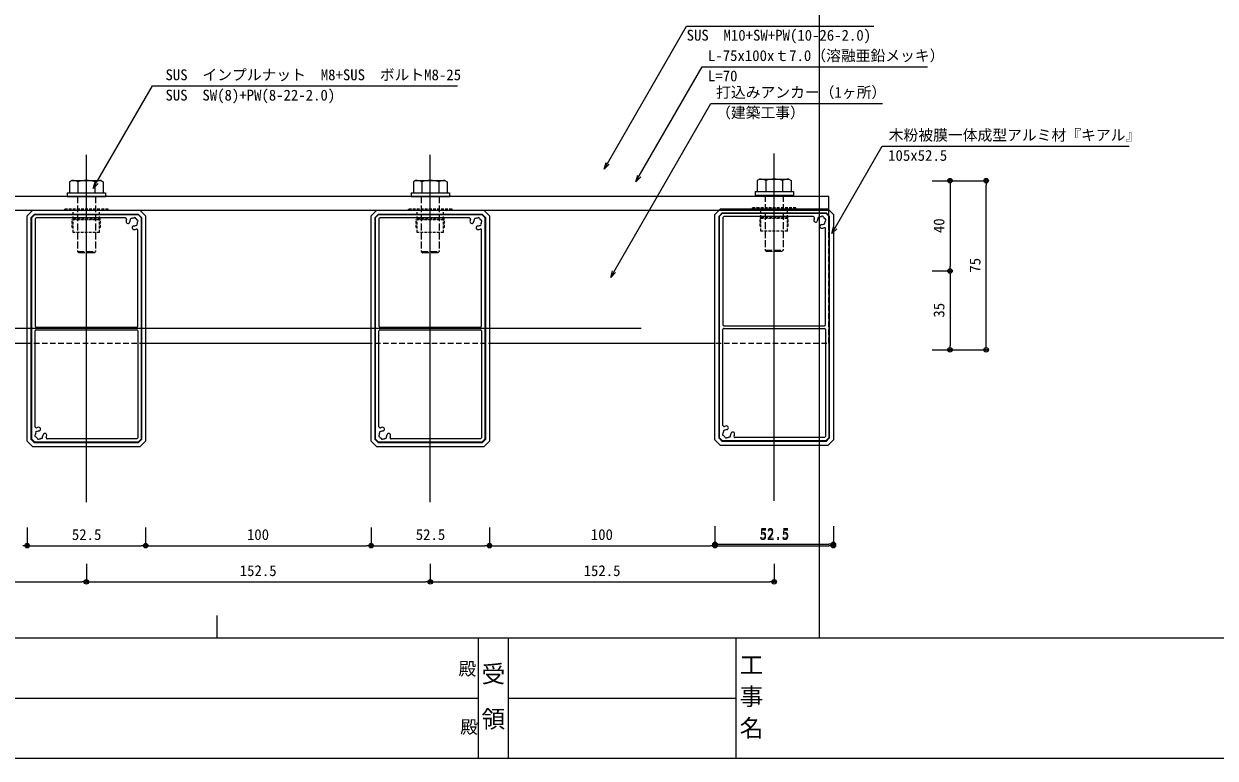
# Model space of a CAD drawing. Units: millimetres on the paper. Extents: x -401 to 401, y -279 to 279.
# Drawn here: x -176.4 to 87.7, y -278.7 to -115.8 of the extents above; entities that cross this region are included whole.
import ezdxf
from ezdxf.enums import TextEntityAlignment as Align

# ---------------------------------------------------------------- set-up
doc = ezdxf.new("R2010")
doc.units = ezdxf.units.MM
for name, pattern in [('DASHED1', [1.8, 1.2, -0.6]), ('DASHED3', [4, 3, -1]), ('LONG_CHAIN', [21, 18, -1, 1, -1])]:
    doc.linetypes.add(name, pattern=pattern)
for name, color, linetype, lineweight in [('0-0_A-C01-補助線(非印刷)', 4, 'Continuous', 9), ('0-1_0-A01-枠A', 4, 'Continuous', 9), ('0-4_0-A08-芯_他', 4, 'Continuous', 9), ('0-5_A-E01-仕上太線', 4, 'DASHED1', 9), ('0-B_A-B03-文字_書込_小', 7, 'Continuous', 9), ('0-C_0', 1, 'Continuous', 9), ('0-E_0-A11-寸法_詳細', 5, 'Continuous', 9), ('1-0_A-C05-見え掛り_細線', 1, 'Continuous', 9), ('1-1_A-D09-金物_鋼材', 4, 'Continuous', 9)]:
    doc.layers.add(name, color=color, linetype=linetype, lineweight=lineweight)
doc.layers.add('0-2_0-A02-枠B', color=6, linetype='Continuous')
doc.styles.add('ＭＳ ゴシック', font='')
doc.styles.get('ＭＳ ゴシック').set_extended_font_data('MS Gothic')

# ---------------------------------------------------------------- blocks, each defined once
blk = doc.blocks.new('_Open30')
at = {"layer": '0-C_0', "color": 7}
blk.add_line((0, 0), (-1, 0), dxfattribs=at)
blk.add_lwpolyline([(-1, 0.2679), (0, 0), (-1, -0.2679)], dxfattribs=at)
blk = doc.blocks.new('_Dot')
at = {"layer": '0-C_0', "color": 7}
blk.add_line((-0.5, 0), (-1, 0), dxfattribs=at)
for radius in [0.5, 0.25]:
    blk.add_circle((0, 0), radius, dxfattribs=at)
blk = doc.blocks.new('HB-1005')
at = {"layer": '0-C_0', "color": 4}
for p, q in [((51.4, 22.75), (8.924, 22.75)), ((51.9, -22.25), (51.9, 22.25)), ((53.1, -22.25), (53.1, 22.25)), ((96.076, -22.75), (53.6, -22.75))]:
    blk.add_line(p, q, dxfattribs=at)
at = {"layer": '0-C_0', "color": 7}
blk.add_lwpolyline([(0, -23.75), (0, 23.75), (2.5, 26.25), (102.5, 26.25), (105, 23.75), (105, -23.75), (102.5, -26.25), (2.5, -26.25)], close=True, dxfattribs=at)
at = {"layer": '0-C_0', "color": 4}
for points in [[(101.754, 24.45), (103.2, 23.004), (103.2, -23.004), (101.754, -24.45), (3.246, -24.45), (1.8, -23.004), (1.8, 23.004), (3.246, 24.45)], [(2, 22.922), (3.328, 24.25), (101.672, 24.25), (103, 22.922), (103, -22.922), (101.672, -24.25), (3.328, -24.25), (2, -22.922)]]:
    blk.add_lwpolyline(points, close=True, dxfattribs=at)
for points in [[(53.6, 22.75), (101.05, 22.75), (101.5, 22.3), (101.5, -17.326)], [(3.5, 17.326), (3.5, -22.3), (3.95, -22.75), (51.4, -22.75)]]:
    blk.add_lwpolyline(points, dxfattribs=at)
for centre, radius, start, end in [((3.851, 21.338), 0.5, 165, 232.97569), ((3.851, 21.338), 0.5, 97.02431, 165), ((5.3, 20.95), 1.75, 120.35889, 149.64111), ((4.912, 22.399), 0.5, 105, 172.97569), ((4.912, 22.399), 0.5, 37.02431, 105), ((5.3, 20.95), 1.75, 60.35889, 89.64111), ((6.361, 22.011), 0.5, 45, 112.97569), ((6.361, 22.011), 0.5, 337.02431, 45), ((5.3, 20.95), 1.75, 3.28389, 29.64111), ((7.846, 21.096), 0.8, 273.28389, 3.28389), ((8.924, 22.25), 0.5, 144.86726, 199.73451), ((5.3, 20.95), 3.35, 3.28389, 19.73451), ((8.924, 22.25), 0.5, 90, 144.86726), ((51.4, 22.25), 0.5, 0, 90), ((53.6, 22.25), 0.5, 90, 180), ((4, 17.326), 0.5, 125.13274, 180), ((5.3, 20.95), 1.75, 180.35889, 209.64111), ((4, 17.326), 0.5, 70.26549, 125.13274), ((4.239, 19.889), 0.5, 157.02431, 225), ((4.239, 19.889), 0.5, 225, 292.97569), ((5.3, 20.95), 3.35, 250.26549, 266.71611), ((5.3, 20.95), 1.75, 240.35889, 266.71611), ((5.154, 18.404), 0.8, 266.71611, 356.71611), ((5.154, 18.404), 0.8, 356.71611, 86.71611), ((7.846, 21.096), 0.8, 183.28389, 273.28389), ((97.154, -21.096), 0.8, 93.28389, 183.28389), ((97.154, -21.096), 0.8, 3.28389, 93.28389), ((99.7, -20.95), 1.75, 183.28389, 209.64111), ((99.846, -18.404), 0.8, 176.71611, 266.71611), ((99.846, -18.404), 0.8, 86.71611, 176.71611), ((99.7, -20.95), 1.75, 60.35889, 86.71611), ((99.7, -20.95), 3.35, 70.26549, 86.71611), ((100.761, -19.889), 0.5, 45, 112.97569), ((101, -17.326), 0.5, 250.26549, 305.13274), ((100.761, -19.889), 0.5, 337.02431, 45), ((99.7, -20.95), 1.75, 0.35889, 29.64111), ((101, -17.326), 0.5, 305.13274, 0), ((101.149, -21.338), 0.5, 345, 52.97569), ((51.4, -22.25), 0.5, 270, 0), ((53.6, -22.25), 0.5, 180, 270), ((96.076, -22.25), 0.5, 270, 324.86726), ((99.7, -20.95), 3.35, 183.28389, 199.73451), ((96.076, -22.25), 0.5, 324.86726, 19.73451), ((98.639, -22.011), 0.5, 157.02431, 225), ((98.639, -22.011), 0.5, 225, 292.97569), ((99.7, -20.95), 1.75, 240.35889, 269.64111), ((100.088, -22.399), 0.5, 217.02431, 285), ((100.088, -22.399), 0.5, 285, 352.97569), ((99.7, -20.95), 1.75, 300.35889, 329.64111), ((101.149, -21.338), 0.5, 277.02431, 345)]:
    blk.add_arc(centre, radius, start, end, dxfattribs=at)
blk = doc.blocks.new('インプルナットM8＋ボルト')
at = {"layer": '0-C_0', "linetype": 'LONG_CHAIN'}
blk.add_line((0, -32.522), (0, 12.1), dxfattribs=at)
at = {"layer": '0-C_0', "color": 7, "linetype": 'DASHED3'}
for p, q in [((-4, 0), (-4, -24.323)), ((4, 0), (4, -24.323)), ((-4, -24.323), (-3.323, -25)), ((-4, -24.323), (4, -24.323)), ((3.323, -25), (-3.323, -25)), ((3.323, -25), (4, -24.323))]:
    blk.add_line(p, q, dxfattribs=at)
at = {"layer": '1-1_A-D09-金物_鋼材', "color": 3}
for p, q in [((-6.495, 7.1), (-7.5, 6.52)), ((-7.5, 6.52), (-7.5, 1.6)), ((-6.495, 7.1), (6.495, 7.1)), ((-3.75, 6.52), (-3.75, 1.6)), ((3.75, 6.52), (3.75, 1.6)), ((6.495, 7.1), (7.5, 6.52)), ((7.5, 6.52), (7.5, 1.6)), ((-8.5, 1.6), (8.5, 1.6)), ((-8.5, 1.6), (-8.5, 0)), ((-8.5, 0), (8.5, 0)), ((8.5, 1.6), (8.5, 0))]:
    blk.add_line(p, q, dxfattribs=at)
at = {"layer": '1-1_A-D09-金物_鋼材', "linetype": 'DASHED1'}
for p, q in [((-9.625, -6), (-9.625, -5.625)), ((9.625, -5.625), (-9.625, -5.625)), ((9.625, -6), (-9.625, -6)), ((-6.25, -13.75), (-6.25, -10)), ((-5.875, -10), (-5.875, -6)), ((-5.875, -16), (-5.875, -10.375)), ((5.875, -10.375), (-5.875, -10.375)), ((5.875, -10), (5.875, -6)), ((5.875, -16), (5.875, -10.375)), ((9.625, -6), (9.625, -5.625)), ((-5.875, -13.75), (-6.25, -13.75)), ((6.25, -13.75), (5.875, -13.75)), ((5.875, -16), (-5.875, -16))]:
    blk.add_line(p, q, dxfattribs=at)
blk.add_lwpolyline([(6.25, -13.75), (6.25, -10), (-6.25, -10)], dxfattribs=at)
at = {"layer": '1-1_A-D09-金物_鋼材', "color": 3}
for centre, radius, start, end in [((-6.495, 0.315), 6.785, 66.13559, 90), ((0, -5.311), 12.411, 72.41246, 107.58754), ((6.495, 0.315), 6.785, 90, 113.86441)]:
    blk.add_arc(centre, radius, start, end, dxfattribs=at)
blk = doc.blocks.new('G$C0C4ABAAB')
at = {"layer": '0-4_0-A08-芯_他'}
blk.add_line((0, -129.554), (0, 24.554), dxfattribs=at)
at = {"layer": '0-5_A-E01-仕上太線', "rotation": 270}
blk.add_blockref('HB-1005', (0, 0), dxfattribs=at)
at = {"layer": '1-1_A-D09-金物_鋼材'}
blk.add_blockref('インプルナットM8＋ボルト', (0, 6), dxfattribs=at)

msp = doc.modelspace()

# ---------------------------------------------------------------- linework, layer by layer
at = {"layer": '0-0_A-C01-補助線(非印刷)'}
for p, q in [((0, -252), (0, 278.667)), ((-133.556, -252), (-133.556, -247)), ((0, -252), (0, -247))]:
    msp.add_line(p, q, dxfattribs=at)
at = {"layer": '0-1_0-A01-枠A'}
for p, q in [((-400.667, -252), (345.987, -252)), ((-75.672, -252), (-75.672, -278.667)), ((-69.005, -252), (-69.005, -278.667)), ((-18.529, -252), (-18.529, -278.667)), ((-241.361, -265.333), (-75.672, -265.333)), ((-69.005, -265.333), (-18.529, -265.333)), ((-400.667, -278.667), (345.987, -278.667))]:
    msp.add_line(p, q, dxfattribs=at)
at = {"layer": '0-4_0-A08-芯_他'}
msp.add_line((-39.512, -183.382), (-358.532, -183.382), dxfattribs=at)
at = {"layer": '0-5_A-E01-仕上太線'}
msp.add_line((-327.178, -157.132), (2.072, -157.132), dxfattribs=at)
msp.add_lwpolyline([(-327.178, -186.632), (2.072, -186.632), (2.072, -154.132), (-327.178, -154.132)], close=True, dxfattribs=at)
at = {"layer": '0-B_A-B03-文字_書込_小'}
for points in [[(-46.995, -146.792), (-29.462, -116.331), (12.057, -116.331)], [(-39.974, -149.569), (-26.033, -125.348), (23.923, -125.348)], [(-160.278, -151.057), (-147.932, -129.608), (-80.289, -129.608)], [(-45.553, -170.789), (-24.081, -133.485), (13.982, -133.485)], [(3.48, -161.06), (13.888, -142.977), (68.657, -142.977)]]:
    msp.add_lwpolyline(points, dxfattribs=at)
at = {"layer": '0-E_0-A11-寸法_詳細'}
for p, q in [((24.944, -150.632), (28.944, -150.632)), ((24.944, -150.632), (36.944, -150.632)), ((28.944, -151.632), (28.944, -169.632)), ((36.944, -187.132), (36.944, -151.632)), ((24.944, -170.632), (28.944, -170.632)), ((24.944, -170.632), (28.944, -170.632)), ((28.944, -171.632), (28.944, -187.132)), ((24.944, -188.132), (28.944, -188.132)), ((24.944, -188.132), (36.944, -188.132)), ((-175.678, -227.548), (-175.678, -231.548)), ((-175.678, -227.548), (-175.678, -231.548)), ((-175.678, -227.548), (-175.678, -231.548)), ((-149.428, -227.548), (-149.428, -231.548)), ((-149.428, -227.548), (-149.428, -231.548)), ((-149.428, -227.548), (-149.428, -231.548)), ((-99.428, -227.548), (-99.428, -231.548)), ((-99.428, -227.548), (-99.428, -231.548)), ((-99.428, -227.548), (-99.428, -231.548)), ((-73.178, -227.548), (-73.178, -231.548)), ((-73.178, -227.548), (-73.178, -231.548)), ((-73.178, -227.548), (-73.178, -231.548)), ((-23.178, -227.252), (-23.178, -231.252)), ((-23.178, -227.548), (-23.178, -231.548)), ((-23.178, -227.548), (-23.178, -231.548)), ((3.072, -227.252), (3.072, -231.252)), ((3.072, -227.548), (3.072, -231.548)), ((-174.678, -231.548), (-150.428, -231.548)), ((-174.678, -231.548), (-150.428, -231.548)), ((-148.428, -231.548), (-100.428, -231.548)), ((-98.428, -231.548), (-74.178, -231.548)), ((-98.428, -231.548), (-74.178, -231.548)), ((-72.178, -231.548), (-24.178, -231.548)), ((-22.178, -231.252), (2.072, -231.252)), ((-22.178, -231.548), (2.072, -231.548)), ((-162.553, -235.548), (-162.553, -239.548)), ((-162.553, -235.548), (-162.553, -239.548)), ((-86.303, -235.548), (-86.303, -239.548)), ((-86.303, -235.548), (-86.303, -239.548)), ((-10.053, -235.548), (-10.053, -239.548)), ((-237.803, -239.548), (-163.553, -239.548)), ((-161.553, -239.548), (-87.303, -239.548)), ((-85.303, -239.548), (-11.053, -239.548))]:
    msp.add_line(p, q, dxfattribs=at)
at = {"layer": '1-0_A-C05-見え掛り_細線'}
for p, q in [((-327.178, -157.132), (2.072, -157.132)), ((-225.678, -186.632), (-175.678, -186.632)), ((-149.428, -186.632), (-99.428, -186.632)), ((-73.178, -186.632), (-23.178, -186.632))]:
    msp.add_line(p, q, dxfattribs=at)
msp.add_lwpolyline([(2.072, -161.632), (2.072, -154.132), (-327.178, -154.132), (-327.178, -161.632)], dxfattribs=at)

# ---------------------------------------------------------------- block references
at = {"layer": '0-5_A-E01-仕上太線', "xscale": 0.5, "yscale": 0.5}
for p in [(-162.553, -157.132), (-86.303, -157.132), (-10.053, -156.835)]:
    msp.add_blockref('G$C0C4ABAAB', p, dxfattribs=at)
at = {"layer": '0-B_A-B03-文字_書込_小', "xscale": 1.5, "yscale": 1.5, "rotation": 240.07573}
for p in [(-47.743, -148.092), (-40.723, -150.869), (-161.026, -152.357), (2.731, -162.36), (-46.301, -172.089)]:
    msp.add_blockref('_Open30', p, dxfattribs=at)
at = {"layer": '0-E_0-A11-寸法_詳細'}
for p, rotation in [((28.944, -150.632), 90), ((36.944, -150.632), 90), ((28.944, -170.632), 270), ((28.944, -170.632), 90), ((28.944, -188.132), 270), ((36.944, -188.132), 270), ((-175.678, -231.548), 180), ((-175.678, -231.548), 180), ((-149.428, -231.548), 180), ((-99.428, -231.548), 180), ((-99.428, -231.548), 180), ((-73.178, -231.548), 180), ((-23.178, -231.252), 180), ((-23.178, -231.548), 180), ((-162.553, -239.548), 180), ((-86.303, -239.548), 180)]:
    msp.add_blockref('_Dot', p, dxfattribs=dict(at, rotation=rotation))
for p in [(-175.678, -231.548), (-149.428, -231.548), (-149.428, -231.548), (-99.428, -231.548), (-73.178, -231.548), (-73.178, -231.548), (-23.178, -231.548), (3.072, -231.252), (3.072, -231.548), (-162.553, -239.548), (-86.303, -239.548), (-10.053, -239.548)]:
    msp.add_blockref('_Dot', p, dxfattribs=at)

# ---------------------------------------------------------------- texts
at = {"layer": '0-2_0-A02-枠B', "style": 'ＭＳ ゴシック'}
for s, height, p in [('工', 3.849, (-17.713, -261.073)), ('殿', 2.889, (-80.056, -261.151)), ('受', 3.849, (-74.938, -263.073)), ('事', 3.849, (-17.713, -268.073)), ('領', 3.849, (-74.938, -273.073)), ('殿', 2.889, (-79.661, -274.055)), ('名', 3.849, (-17.713, -275.073))]:
    msp.add_text(s, height=height, dxfattribs=at).set_placement(p, align=Align.BOTTOM_LEFT)
at = {"layer": '0-B_A-B03-文字_書込_小', "style": 'ＭＳ ゴシック'}
for s, p in [('SUS\u3000M10+SW+PW(10-26-2.0)', (-29.477, -120.293)), ('L-75x100xｔ7.0（溶融亜鉛メッキ）', (-24.738, -124.811)), ('SUS\u3000インプルナット\u3000M8+SUS\u3000ボルトM8-25', (-145.022, -129.07)), ('L=70', (-24.738, -129.311)), ('打込みアンカー（1ヶ所）', (-22.929, -132.947)), ('SUS\u3000SW(8)+PW(8-22-2.0)', (-145.022, -133.57)), ('（建築工事）', (-22.929, -137.447)), ('木粉被膜一体成型アルミ材『キアル』', (15.345, -142.44)), ('105x52.5', (15.218, -146.94))]:
    msp.add_text(s, height=2.405, dxfattribs=at).set_placement(p, align=Align.BOTTOM_LEFT)
at = {"layer": '0-E_0-A11-寸法_詳細', "style": 'ＭＳ ゴシック'}
for s, p in [('40', (28.406, -162.244)), ('75', (36.406, -171.012)), ('35', (28.406, -180.981))]:
    msp.add_text(s, height=2.405, rotation=90, dxfattribs=at).set_placement(p, align=Align.BOTTOM_LEFT)
for s, p in [('52.5', (-165.778, -231.011)), ('52.5', (-165.778, -231.011)), ('100', (-126.961, -231.011)), ('52.5', (-89.528, -231.011)), ('52.5', (-89.528, -231.011)), ('100', (-50.711, -231.011)), ('52.5', (-13.278, -230.715)), ('52.5', (-13.278, -231.011)), ('152.5', (-128.555, -239.011)), ('152.5', (-52.305, -239.011))]:
    msp.add_text(s, height=2.405, dxfattribs=at).set_placement(p, align=Align.BOTTOM_LEFT)

doc.saveas('drawing.dxf')
